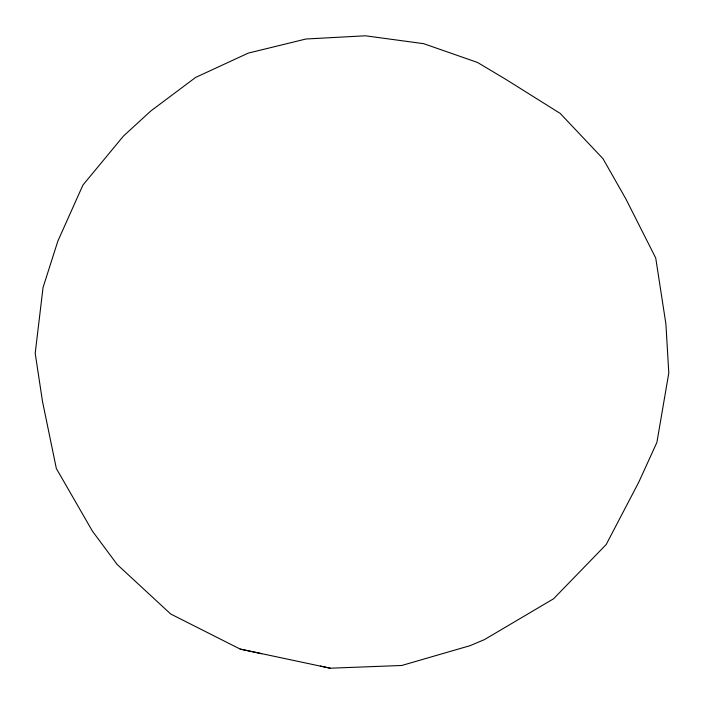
<?xml version="1.0" encoding="UTF-8"?>
<svg xmlns="http://www.w3.org/2000/svg" width="704" height="704" viewBox="0 0 704 704"><rect width="100%" height="100%" fill="white"/><g stroke="black" fill="none" stroke-linecap="round" stroke-linejoin="round"><path stroke-width="1.06" d="M240.178 649.088L330.22 668.21L401.746 665.482L470.043 645.674L484.414 639.628L553.555 598.796L606.188 544.535L638.845 482.029L656.911 442.376L668.8 372.944L665.905 323.981L655.732 258.025L625.83 198.845L602.985 158.673L560.182 113.406L505.384 79.086L477.47 62.436L423.623 43.666L365.394 35.79L305.914 39.01L248.283 53.108L195.562 77.466L150.735 111.047L123.455 136.074L82.94 185.046L57.851 241.111L43.041 287.522L35.2 353.294L42.469 401.28L56.338 468.503L92.497 531.256L117.251 564.573L170.685 613.994L240.178 649.088L261.703 653.708M320.373 666.054L330.22 668.21"/></g></svg>
